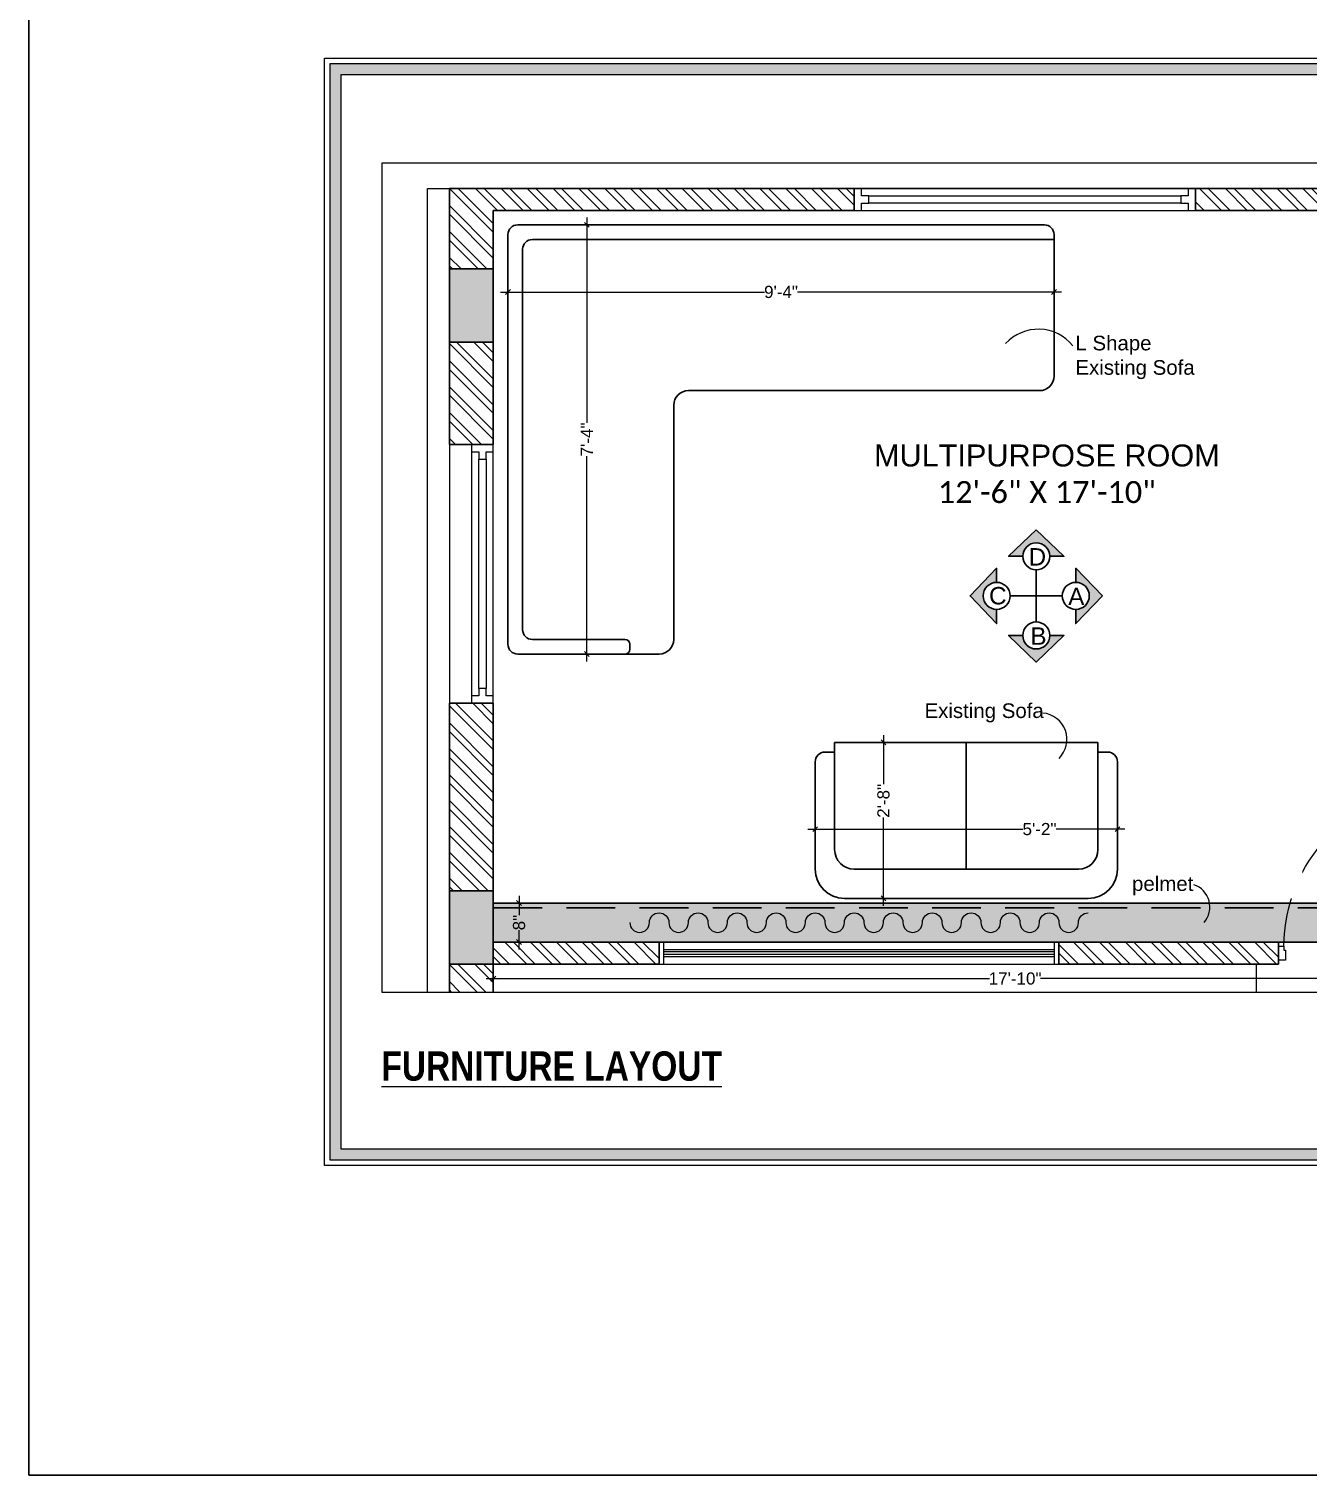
# Model space of a CAD drawing. Header units: millimetres. Extents: x 143362 to 145167, y -178521 to -176194.
# Drawn here: x 143362 to 143624.3, y -177339.5 to -177043 of the extents above; entities that cross this region are included whole.
import ezdxf

# ---------------------------------------------------------------- set-up
doc = ezdxf.new("R2010")
doc.units = ezdxf.units.MM
doc.header["$MEASUREMENT"] = 0
doc.header["$PDMODE"] = 2
doc.linetypes.add('DASHEDX2', pattern=[1.5, 1, -0.5])
doc.layers.get('Defpoints').update_dxf_attribs({"color": 220})
for name, color, linetype, lineweight in [('A TEXT1', 7, 'Continuous', 5), ('COLUMN', 1, 'Continuous', 30), ('DIM.', 250, 'Continuous', 13), ('FIRST FLOOR ( DW_RAIL )', 7, 'Continuous', 9), ('FURNITURE', 32, 'Continuous', 9), ('Labelling', 1, 'Continuous', 25), ('NAME PLATE', 7, 'Continuous', 25), ('SECOND FLOOR', 7, 'Continuous', 9), ('SECOND FLOOR  ( PLINE )', 251, 'Continuous', 30), ('SECOND FLOOR ( DW_RAIL )', 7, 'Continuous', 9), ('Text', 7, 'Continuous', 15), ('W-HATCH', 8, 'Continuous', 5), ('wall', 7, 'Continuous', 30)]:
    doc.layers.add(name, color=color, linetype=linetype, lineweight=lineweight)
for name, color, linetype in [('AR DOOR', 40, 'Continuous'), ('AR ELE-5', 134, 'Continuous'), ('AR HATCH-7', 7, 'Continuous')]:
    doc.layers.add(name, color=color, linetype=linetype)
doc.layers.add('XX~SLAB ( PLINE )', color=251, linetype='Continuous', plot=False)
doc.styles.add('Aerial', font='arial.ttf')
doc.styles.add('Arial', font='arial.ttf')
doc.styles.get("Standard").update_dxf_attribs({"font": 'arial.ttf', "height": 6})
doc.styles.add('style1', font='arial.ttf')
doc.styles.add('style4', font='ARIALN.TTF')
doc.dimstyles.new('Cn_BT_9 ( BOLD )', dxfattribs={"dimtxt": 2.5, "dimasz": 1, "dimexe": 1.5, "dimexo": 0, "dimgap": 0.09, "dimtad": 0, "dimdec": 0, "dimzin": 3, "dimdsep": 46, "dimlunit": 4, "dimtxsty": 'Aerial', "dimblk": 'OBLIQUE', "dimcen": 0.09, "dimdle": 1.5, "dimclrd": 1, "dimclre": 1, "dimclrt": 5, "dimadec": 0, "dimazin": 0, "dimtfac": 0.75, "dimtdec": 0, "dimtofl": 0, "dimtmove": 0, "dimatfit": 3, "dimldrblk": 'OBLIQUE', "dimfxl": 0, "dimtolj": 1, "dimtzin": 0, "dimlwd": 15, "dimlwe": 15, "dimarcsym": 0})
pattern_1 = [(315, (319933.5825, -33499.78), (2.65165043, 2.65165043), []), (315, (319933.5825, -33501.5477), (2.65165043, 2.65165043), [])]

# ---------------------------------------------------------------- blocks, each defined once
blk = doc.blocks.new('*U12')
for points in [[(-1160, 0), (-1120, 0), (-1120, 30), (-1110, 30), (-1110, 100), (-1160, 100)], [(0, 0), (0, -1120), (-30, -1120), (-30, 0)], [(40, 0), (0, 0), (0, 30), (-10, 30), (-10, 100), (40, 100)]]:
    blk.add_lwpolyline(points, close=True)
at = {"layer": 'AR ELE-5', "linetype": 'ByBlock', "ltscale": 15}
blk.add_arc((2, 1), 1122, 180.0347, 267.627, dxfattribs=at)
blk = doc.blocks.new('_Oblique')
at = {"layer": 'wall', "color": 0, "lineweight": -2}
blk.add_line((-0.5, -0.5), (0.5, 0.5), dxfattribs=at)
blk = doc.blocks.new('*D155')
at = {"layer": 'Defpoints', "color": 0, "ltscale": 10, "transparency": 16777216}
for p in [(143457.26, -177230.26, -0.13), (143671.26, -177230.26), (143671.26, -177237.74)]:
    blk.add_point(p, dxfattribs=at)
at = {"layer": 'FURNITURE', "color": 1, "lineweight": 15, "ltscale": 10, "transparency": 16777216}
for p, q in [((143457.26, -177230.26), (143457.26, -177239.24)), ((143671.26, -177230.26), (143671.26, -177239.24)), ((143455.76, -177237.74), (143559.02, -177237.74)), ((143672.76, -177237.74), (143569.5, -177237.74))]:
    blk.add_line(p, q, dxfattribs=at)
at = {"layer": 'FURNITURE', "color": 1, "lineweight": 15, "ltscale": 10, "transparency": 16777216, "rotation": 180}
blk.add_blockref('_Oblique', (143457.26, -177237.74), dxfattribs=at)
at = {"layer": 'FURNITURE', "color": 1, "lineweight": 15, "ltscale": 10, "transparency": 16777216}
blk.add_blockref('_Oblique', (143671.26, -177237.74), dxfattribs=at)
at = {"layer": 'FURNITURE', "color": 5, "lineweight": 30, "ltscale": 10, "transparency": 16777216, "insert": (143564.26, -177237.74), "char_height": 2.5, "attachment_point": 5, "style": 'Aerial'}
blk.add_mtext('\\A1;17\'-10"', dxfattribs=at)
blk = doc.blocks.new('LAYOUT FILE')
at = {"layer": 'NAME PLATE', "true_color": 0xd39e00}
h = blk.add_hatch(color=42, dxfattribs=at)
h.paths.add_polyline_path([(3346889.83, -513806.18), (3346889.83, -514260.7), (3347535.56, -514260.7), (3347535.56, -513806.18)])
h.paths.add_polyline_path([(3346894.36, -513810.71), (3347531.03, -513810.71), (3347531.03, -514256.17), (3346894.36, -514256.17)], flags=16)
at = {"layer": 'NAME PLATE', "color": 42, "true_color": 0xd39e00}
for points in [[(3346887.56, -513803.91), (3347537.83, -513803.91), (3347537.83, -514262.96), (3346887.56, -514262.96)], [(3346889.83, -513806.18), (3347535.56, -513806.18), (3347535.56, -514260.7), (3346889.83, -514260.7)], [(3346894.36, -513810.71), (3347531.03, -513810.71), (3347531.03, -514256.17), (3346894.36, -514256.17)]]:
    blk.add_lwpolyline(points, close=True, dxfattribs=at)
blk = doc.blocks.new('*D168')
at = {"layer": 'Defpoints', "color": 0, "ltscale": 10, "transparency": 16777216}
for p in [(143476.43, -177083.21), (143478.47, -177083.21, -0.13), (143478.47, -177171.21, -0.13)]:
    blk.add_point(p, dxfattribs=at)
at = {"layer": 'FURNITURE', "color": 1, "lineweight": 15, "ltscale": 10, "transparency": 16777216}
for p, q in [((143478.47, -177083.21), (143474.93, -177083.21)), ((143476.43, -177081.71), (143476.43, -177123.81)), ((143476.43, -177172.71), (143476.43, -177130.62)), ((143478.47, -177171.21), (143474.93, -177171.21))]:
    blk.add_line(p, q, dxfattribs=at)
for p, rotation in [((143476.43, -177083.21), 90), ((143476.43, -177171.21), 270)]:
    blk.add_blockref('_Oblique', p, dxfattribs=dict(at, rotation=rotation))
at = {"layer": 'FURNITURE', "color": 5, "lineweight": 30, "ltscale": 10, "transparency": 16777216, "insert": (143476.43, -177127.21), "char_height": 2.5, "attachment_point": 5, "rotation": 90, "style": 'Aerial'}
blk.add_mtext('\\A1;7\'-4"', dxfattribs=at)
blk = doc.blocks.new('*D169')
at = {"layer": 'Defpoints', "color": 0, "ltscale": 10, "transparency": 16777216}
for p in [(143572.26, -177096.98), (143460.26, -177102.23, -0.13), (143572.26, -177102.23, -0.13)]:
    blk.add_point(p, dxfattribs=at)
at = {"layer": 'FURNITURE', "color": 1, "lineweight": 15, "ltscale": 10, "transparency": 16777216}
for p, q in [((143460.26, -177102.23), (143460.26, -177095.48)), ((143572.26, -177102.23), (143572.26, -177095.48)), ((143458.76, -177096.98), (143512.85, -177096.98)), ((143573.76, -177096.98), (143519.67, -177096.98))]:
    blk.add_line(p, q, dxfattribs=at)
at = {"layer": 'FURNITURE', "color": 1, "lineweight": 15, "ltscale": 10, "transparency": 16777216, "rotation": 180}
blk.add_blockref('_Oblique', (143460.26, -177096.98), dxfattribs=at)
at = {"layer": 'FURNITURE', "color": 1, "lineweight": 15, "ltscale": 10, "transparency": 16777216}
blk.add_blockref('_Oblique', (143572.26, -177096.98), dxfattribs=at)
at = {"layer": 'FURNITURE', "color": 5, "lineweight": 30, "ltscale": 10, "transparency": 16777216, "insert": (143516.26, -177096.98), "char_height": 2.5, "attachment_point": 5, "style": 'Aerial'}
blk.add_mtext('\\A1;9\'-4"', dxfattribs=at)
blk = doc.blocks.new('*D170')
at = {"layer": 'Defpoints', "color": 0, "ltscale": 10, "transparency": 16777216}
for p in [(143523.26, -177205.31, -0.13), (143585.26, -177205.31, -0.13), (143585.26, -177207.1)]:
    blk.add_point(p, dxfattribs=at)
at = {"layer": 'FURNITURE', "color": 1, "lineweight": 15, "ltscale": 10, "transparency": 16777216}
for p, q in [((143523.26, -177205.31), (143523.26, -177208.6)), ((143585.26, -177205.31), (143585.26, -177208.6)), ((143521.76, -177207.1), (143565.85, -177207.1)), ((143586.76, -177207.1), (143572.67, -177207.1))]:
    blk.add_line(p, q, dxfattribs=at)
at = {"layer": 'FURNITURE', "color": 1, "lineweight": 15, "ltscale": 10, "transparency": 16777216, "rotation": 180}
blk.add_blockref('_Oblique', (143523.26, -177207.1), dxfattribs=at)
at = {"layer": 'FURNITURE', "color": 1, "lineweight": 15, "ltscale": 10, "transparency": 16777216}
blk.add_blockref('_Oblique', (143585.26, -177207.1), dxfattribs=at)
at = {"layer": 'FURNITURE', "color": 5, "lineweight": 30, "ltscale": 10, "transparency": 16777216, "insert": (143569.26, -177207.1), "char_height": 2.5, "attachment_point": 5, "style": 'Aerial'}
blk.add_mtext('\\A1;5\'-2"', dxfattribs=at)
blk = doc.blocks.new('*D171')
at = {"layer": 'Defpoints', "color": 0, "ltscale": 10, "transparency": 16777216}
for p in [(143540.9, -177189.31, -0.13), (143537.27, -177221.31), (143540.9, -177221.31, -0.13)]:
    blk.add_point(p, dxfattribs=at)
at = {"layer": 'FURNITURE', "color": 1, "lineweight": 15, "ltscale": 10, "transparency": 16777216}
for p, q in [((143537.27, -177187.81), (143537.27, -177197.88)), ((143540.9, -177189.31), (143535.77, -177189.31)), ((143537.27, -177222.81), (143537.27, -177204.74)), ((143540.9, -177221.31), (143535.77, -177221.31))]:
    blk.add_line(p, q, dxfattribs=at)
for p, rotation in [((143537.27, -177189.31), 90), ((143537.27, -177221.31), 270)]:
    blk.add_blockref('_Oblique', p, dxfattribs=dict(at, rotation=rotation))
at = {"layer": 'FURNITURE', "color": 5, "lineweight": 30, "ltscale": 10, "transparency": 16777216, "insert": (143537.27, -177201.31), "char_height": 2.5, "attachment_point": 5, "rotation": 90, "style": 'Aerial'}
blk.add_mtext('\\A1;2\'-8"', dxfattribs=at)
blk = doc.blocks.new('*D217')
at = {"layer": 'Defpoints', "color": 0, "ltscale": 10, "transparency": 16777216}
for p in [(143462.54, -177222.26), (143471.94, -177222.26), (143471.94, -177230.26)]:
    blk.add_point(p, dxfattribs=at)
at = {"layer": 'FURNITURE', "color": 1, "lineweight": 15, "ltscale": 10, "transparency": 16777216}
for p, q in [((143462.54, -177220.76), (143462.54, -177224.73)), ((143471.94, -177222.26), (143461.04, -177222.26)), ((143462.54, -177231.76), (143462.54, -177227.79)), ((143471.94, -177230.26), (143461.04, -177230.26))]:
    blk.add_line(p, q, dxfattribs=at)
for p, rotation in [((143462.54, -177222.26), 90), ((143462.54, -177230.26), 270)]:
    blk.add_blockref('_Oblique', p, dxfattribs=dict(at, rotation=rotation))
at = {"layer": 'FURNITURE', "color": 5, "ltscale": 10, "transparency": 16777216, "insert": (143462.54, -177226.26), "char_height": 2.5, "attachment_point": 5, "rotation": 90, "style": 'Aerial'}
blk.add_mtext('\\A1;8"', dxfattribs=at)

msp = doc.modelspace()

# ---------------------------------------------------------------- hatches: boundary and pattern name
at = {"layer": 'AR HATCH-7', "lineweight": 25, "true_color": 0xe7e8e9}
h = msp.add_hatch(color=254, dxfattribs=at)
h.dxf.hatch_style = 1
h.paths.add_polyline_path([(143457.26, -177222.28), (143457.26, -177230.26), (143671.26, -177230.26), (143671.26, -177222.28)])
at = {"layer": 'COLUMN', "ltscale": 100}
h = msp.add_hatch(color=256, dxfattribs=at)
h.paths.add_polyline_path([(143448.26, -177107.26), (143457.26, -177107.26), (143457.26, -177092.26), (143448.26, -177092.26)])
h.paths.add_polyline_path([(143448.26, -177234.76), (143457.26, -177234.76), (143457.26, -177219.76), (143448.26, -177219.76)])
at = {"layer": 'Text', "true_color": 0x939598}
h = msp.add_hatch(color=252, dxfattribs=at)
h.dxf.hatch_style = 1
h.paths.add_polyline_path([(143582.16, -177159.28), (143576.71, -177153.62), (143576.71, -177156.52, -1), (143576.71, -177162.05), (143576.71, -177164.95)])
h.paths.add_polyline_path([(143574.26, -177167.4), (143571.36, -177167.4, -0.414214), (143568.6, -177170.17, -0.414214), (143565.83, -177167.4), (143562.93, -177167.4), (143568.6, -177172.84)])
h.paths.add_polyline_path([(143560.48, -177164.95), (143560.48, -177162.05, -1), (143560.48, -177156.52), (143560.48, -177153.62), (143555.04, -177159.28)])
h.paths.add_polyline_path([(143568.6, -177148.4, -0.414214), (143571.36, -177151.17), (143574.26, -177151.17), (143568.6, -177145.73), (143562.93, -177151.17), (143565.83, -177151.17, -0.414214)])
at = {"layer": 'W-HATCH', "ltscale": 10}
h = msp.add_hatch(dxfattribs=at)
h.set_pattern_fill('ANSI32', color=256, scale=10, angle=-90, style=0)
h.set_pattern_definition(pattern_1)
h.paths.add_polyline_path([(143448.26, -177092.26), (143457.26, -177092.26), (143457.26, -177080.26), (143531.26, -177080.26), (143531.26, -177075.76), (143448.26, -177075.76)])
h.paths.add_polyline_path([(143448.26, -177128.26), (143457.26, -177128.26), (143457.26, -177107.26), (143448.26, -177107.26)])
h.paths.add_polyline_path([(143448.26, -177219.76), (143457.26, -177219.76), (143457.26, -177181.26), (143452.76, -177181.26), (143448.26, -177181.26)])
h.paths.add_polyline_path([(143457.26, -177240.51), (143457.26, -177234.76), (143448.26, -177234.76), (143448.26, -177240.51)])
h.paths.add_polyline_path([(143491.26, -177234.76), (143491.26, -177230.26), (143457.26, -177230.26), (143457.26, -177234.76)])
h.paths.add_polyline_path([(143573.26, -177230.26), (143573.26, -177234.76), (143618.26, -177234.76), (143618.26, -177230.26)])
h = msp.add_hatch(dxfattribs=at)
h.set_pattern_fill('ANSI32', color=256, scale=10, angle=-90, style=0)
h.set_pattern_definition(pattern_1)
h.paths.add_polyline_path([(143675.76, -177234.76), (143685.53, -177234.76), (143685.53, -177230.26), (143675.76, -177230.26), (143675.76, -177126.85), (143675.76, -177080.26), (143685.53, -177080.26), (143685.53, -177075.76), (143601.26, -177075.76), (143601.26, -177080.26), (143671.26, -177080.26), (143671.26, -177230.26), (143652.76, -177230.26), (143652.76, -177234.76), (143671.26, -177234.76)])

# ---------------------------------------------------------------- linework, layer by layer
at = {"layer": 'COLUMN'}
for p, q in [((143448.26, -177092.26, -0.13), (143457.26, -177092.26, -0.13)), ((143448.26, -177107.26, -0.13), (143448.26, -177092.26, -0.13)), ((143457.26, -177092.26, -0.13), (143457.26, -177107.26, -0.13)), ((143457.26, -177107.26, -0.13), (143448.26, -177107.26, -0.13)), ((143448.26, -177219.76, -0.13), (143457.26, -177219.76, -0.13)), ((143448.26, -177234.76, -0.13), (143448.26, -177219.76, -0.13)), ((143457.26, -177219.76, -0.13), (143457.26, -177234.76, -0.13)), ((143457.26, -177234.76, -0.13), (143448.26, -177234.76, -0.13))]:
    msp.add_line(p, q, dxfattribs=at)
at = {"layer": 'FIRST FLOOR ( DW_RAIL )'}
for p, q in [((143492.26, -177234.76, -0.13), (143492.26, -177230.26, -0.13)), ((143492.26, -177231.76, -0.13), (143572.26, -177231.76, -0.13)), ((143492.26, -177232.26, -0.13), (143492.26, -177231.76, -0.13)), ((143572.26, -177232.26, -0.13), (143492.26, -177232.26, -0.13)), ((143492.26, -177232.76, -0.13), (143572.26, -177232.76, -0.13)), ((143492.26, -177233.26, -0.13), (143492.26, -177232.76, -0.13)), ((143572.26, -177230.26, -0.13), (143572.26, -177234.76, -0.13)), ((143572.26, -177230.26, -0.13), (143573.26, -177230.26, -0.13)), ((143572.26, -177231.76, -0.13), (143572.26, -177232.26, -0.13)), ((143572.26, -177232.76, -0.13), (143572.26, -177233.26, -0.13)), ((143572.26, -177233.26, -0.13), (143492.26, -177233.26, -0.13))]:
    msp.add_line(p, q, dxfattribs=at)
at = {"layer": 'FURNITURE', "lineweight": 30}
for p, q in [((143462.26, -177083.21, -0.13), (143570.26, -177083.21, -0.13)), ((143460.26, -177169.21, -0.13), (143460.26, -177085.21, -0.13)), ((143465.26, -177086.21, -0.13), (143572.26, -177086.21, -0.13)), ((143572.26, -177085.21, -0.13), (143572.26, -177114.2, -0.13)), ((143463.26, -177166.21, -0.13), (143463.26, -177088.21, -0.13)), ((143569.26, -177117.2, -0.13), (143497.26, -177117.2, -0.13)), ((143494.26, -177120.2, -0.13), (143494.26, -177168.21, -0.13)), ((143484.26, -177168.21, -0.13), (143465.26, -177168.21, -0.13)), ((143485.26, -177169.21, -0.13), (143485.26, -177170.21, -0.13)), ((143491.26, -177171.21, -0.13), (143462.26, -177171.21, -0.13)), ((143525.26, -177191.31, -0.13), (143527.26, -177191.31, -0.13)), ((143527.26, -177211.31, -0.13), (143527.26, -177189.31, -0.13)), ((143527.26, -177189.31, -0.13), (143581.26, -177189.31, -0.13)), ((143554.26, -177189.31, -0.13), (143554.26, -177215.31, -0.13)), ((143581.26, -177189.31, -0.13), (143581.26, -177211.31, -0.13)), ((143581.26, -177189.31, -0.13), (143581.26, -177191.31, -0.13)), ((143581.26, -177191.31, -0.13), (143583.26, -177191.31, -0.13)), ((143523.26, -177215.31, -0.13), (143523.26, -177193.31, -0.13)), ((143585.26, -177193.31, -0.13), (143585.26, -177215.31, -0.13)), ((143577.26, -177215.31, -0.13), (143531.26, -177215.31, -0.13)), ((143579.26, -177221.31, -0.13), (143529.26, -177221.31, -0.13))]:
    msp.add_line(p, q, dxfattribs=at)
at = {"layer": 'FURNITURE', "color": 3, "linetype": 'DASHEDX2', "lineweight": 30, "ltscale": 10}
msp.add_line((143457.26, -177223.26, -0.13), (143671.26, -177223.26, -0.13), dxfattribs=at)
at = {"layer": 'FURNITURE', "lineweight": 25, "elevation": -0.13}
msp.add_lwpolyline([(143485.26, -177226.26, 1), (143489.26, -177226.26, -1), (143493.26, -177226.26, 1), (143497.26, -177226.26, -1), (143501.26, -177226.26, 1), (143505.26, -177226.26, -1), (143509.26, -177226.26, 1), (143513.26, -177226.26, -1), (143517.26, -177226.26, 1), (143521.26, -177226.26, -1), (143525.26, -177226.26, 1), (143529.26, -177226.26, -1), (143533.26, -177226.26, 1), (143537.26, -177226.26, -1), (143541.26, -177226.26, 1), (143545.26, -177226.26, -1), (143549.26, -177226.26, 1), (143553.26, -177226.26, -1), (143557.26, -177226.26, 1), (143561.26, -177226.26, -1), (143565.26, -177226.26, 1), (143569.26, -177226.26, -1), (143573.26, -177226.26, 1), (143577.26, -177226.26, -0.414214), (143579.26, -177224.26, -0.414214)], format="xyb", dxfattribs=at)
at = {"layer": 'FURNITURE', "lineweight": 30}
for centre, radius, start, end in [((143462.26, -177085.21, -0.13), 2, 90, 180), ((143570.26, -177085.21, -0.13), 2, 0, 90), ((143465.26, -177088.21, -0.13), 2, 90, 180), ((143569.26, -177114.2, -0.13), 3, 270, 0), ((143497.26, -177120.2, -0.13), 3, 90, 180), ((143465.26, -177166.21, -0.13), 2, 180, 270), ((143462.26, -177169.21, -0.13), 2, 180, 270), ((143484.26, -177169.21, -0.13), 1, 0, 90), ((143484.26, -177170.21, -0.13), 1, 270, 0), ((143491.26, -177168.21, -0.13), 3, 270, 0), ((143525.26, -177193.31, -0.13), 2, 90, 180), ((143583.26, -177193.31, -0.13), 2, 0, 90), ((143531.26, -177211.31, -0.13), 4, 180, 270), ((143577.26, -177211.31, -0.13), 4, 270, 0), ((143529.26, -177215.31, -0.13), 6, 180, 270), ((143579.26, -177215.31, -0.13), 6, 270, 0)]:
    msp.add_arc(centre, radius, start, end, dxfattribs=at)
at = {"layer": 'Labelling', "lineweight": 0, "ltscale": 10}
for p, q in [((143685.53, -177070.59), (143434.39, -177070.59)), ((143434.39, -177070.59), (143434.39, -177240.51)), ((143434.39, -177240.51), (143685.53, -177240.51))]:
    msp.add_line(p, q, dxfattribs=at)
at = {"layer": 'Labelling', "color": 1}
for centre, radius, start, end in [((143569.02, -177113.7, -0.75), 9.09, 38.9632, 137.4353), ((143569.45, -177188.72, -0.75), 5.44, 314.6516, 85.0185)]:
    msp.add_arc(centre, radius, start, end, dxfattribs=at)
at = {"layer": 'SECOND FLOOR'}
for p, q in [((143448.26, -177075.76, -0.13), (143685.53, -177075.76, -0.13)), ((143448.26, -177075.76, -0.13), (143448.26, -177240.51, -0.13)), ((143531.26, -177075.76, -0.13), (143531.26, -177080.26, -0.13)), ((143532.76, -177075.76, -0.13), (143531.26, -177075.76, -0.13)), ((143531.26, -177075.76, -0.13), (143531.26, -177080.26, -0.13)), ((143601.26, -177075.76, -0.13), (143531.26, -177075.76, -0.13)), ((143531.26, -177075.76, -0.13), (143531.26, -177080.26, -0.13)), ((143532.76, -177077.26, -0.13), (143532.76, -177075.76, -0.13)), ((143601.26, -177075.76, -0.13), (143599.76, -177075.76, -0.13)), ((143599.76, -177075.76, -0.13), (143599.76, -177077.26, -0.13)), ((143601.26, -177075.76, -0.13), (143601.26, -177080.26, -0.13)), ((143601.26, -177080.26, -0.13), (143601.26, -177075.76, -0.13)), ((143601.26, -177080.26, -0.13), (143601.26, -177075.76, -0.13)), ((143534.26, -177077.26, -0.13), (143532.76, -177077.26, -0.13)), ((143534.26, -177078.76, -0.13), (143534.26, -177077.26, -0.13)), ((143534.26, -177078.76, -0.13), (143534.26, -177077.26, -0.13)), ((143534.26, -177077.26, -0.13), (143598.26, -177077.26, -0.13)), ((143599.76, -177077.26, -0.13), (143598.26, -177077.26, -0.13)), ((143598.26, -177077.26, -0.13), (143598.26, -177078.76, -0.13)), ((143598.26, -177077.26, -0.13), (143598.26, -177078.76, -0.13)), ((143457.26, -177230.26, -0.13), (143457.26, -177080.26, -0.13)), ((143457.26, -177080.26, -0.13), (143671.26, -177080.26, -0.13)), ((143531.26, -177080.26, -0.13), (143532.76, -177080.26, -0.13)), ((143531.26, -177080.26, -0.13), (143601.26, -177080.26, -0.13)), ((143532.76, -177080.26, -0.13), (143532.76, -177078.76, -0.13)), ((143532.76, -177078.76, -0.13), (143534.26, -177078.76, -0.13)), ((143598.26, -177078.76, -0.13), (143534.26, -177078.76, -0.13)), ((143598.26, -177078.76, -0.13), (143599.76, -177078.76, -0.13)), ((143599.76, -177078.76, -0.13), (143599.76, -177080.26, -0.13)), ((143599.76, -177080.26, -0.13), (143601.26, -177080.26, -0.13)), ((143457.26, -177128.26, -0.13), (143448.26, -177128.26, -0.13)), ((143457.26, -177181.26, -0.13), (143448.26, -177181.26, -0.13)), ((143457.26, -177230.26, -0.13), (143491.26, -177230.26, -0.13)), ((143491.26, -177234.76, -0.13), (143491.26, -177230.26, -0.13)), ((143573.26, -177230.26, -0.13), (143618.26, -177230.26, -0.13)), ((143573.26, -177234.76, -0.13), (143573.26, -177230.26, -0.13)), ((143618.26, -177234.76, -0.13), (143618.26, -177230.26, -0.13)), ((143457.26, -177234.76, -0.13), (143618.26, -177234.76, -0.13)), ((143457.26, -177240.51, -0.13), (143457.26, -177234.76, -0.13)), ((143613.76, -177240.51, -0.13), (143613.76, -177234.76, -0.13))]:
    msp.add_line(p, q, dxfattribs=at)
at = {"layer": 'SECOND FLOOR  ( PLINE )'}
for p, q in [((143531.26, -177075.76, -0.13), (143448.26, -177075.76, -0.13)), ((143448.26, -177075.76, -0.13), (143448.26, -177128.26, -0.13)), ((143531.26, -177080.26, -0.13), (143531.26, -177075.76, -0.13)), ((143601.26, -177080.26, -0.13), (143601.26, -177075.76, -0.13)), ((143601.26, -177075.76, -0.13), (143685.53, -177075.76, -0.13)), ((143457.26, -177080.26, -0.13), (143531.26, -177080.26, -0.13)), ((143457.26, -177128.26, -0.13), (143457.26, -177080.26, -0.13)), ((143671.26, -177080.26, -0.13), (143601.26, -177080.26, -0.13)), ((143448.26, -177128.26, -0.13), (143457.26, -177128.26, -0.13)), ((143452.76, -177181.26, -0.13), (143448.26, -177181.26, -0.13)), ((143448.26, -177181.26, -0.13), (143448.26, -177240.51, -0.13)), ((143457.26, -177181.26, -0.13), (143452.76, -177181.26, -0.13)), ((143457.26, -177230.26, -0.13), (143457.26, -177181.26, -0.13)), ((143491.26, -177230.26, -0.13), (143457.26, -177230.26, -0.13)), ((143491.26, -177234.76, -0.13), (143491.26, -177230.26, -0.13)), ((143618.26, -177230.26, -0.13), (143573.26, -177230.26, -0.13)), ((143573.26, -177230.26, -0.13), (143573.26, -177234.76, -0.13)), ((143618.26, -177234.76, -0.13), (143618.26, -177230.26, -0.13)), ((143457.26, -177240.51, -0.13), (143457.26, -177234.76, -0.13)), ((143457.26, -177234.76, -0.13), (143491.26, -177234.76, -0.13)), ((143573.26, -177234.76, -0.13), (143618.26, -177234.76, -0.13))]:
    msp.add_line(p, q, dxfattribs=at)
at = {"layer": 'SECOND FLOOR ( DW_RAIL )'}
for p, q in [((143457.26, -177128.26, -0.13), (143452.76, -177128.26, -0.13)), ((143452.76, -177128.26, -0.13), (143452.76, -177129.76, -0.13)), ((143457.26, -177128.26, -0.13), (143452.76, -177128.26, -0.13)), ((143452.76, -177128.26, -0.13), (143452.76, -177181.26, -0.13)), ((143457.26, -177129.76, -0.13), (143457.26, -177128.26, -0.13)), ((143457.26, -177181.26, -0.13), (143457.26, -177128.26, -0.13)), ((143452.76, -177129.76, -0.13), (143454.26, -177129.76, -0.13)), ((143454.26, -177129.76, -0.13), (143454.26, -177131.26, -0.13)), ((143454.26, -177178.26, -0.13), (143454.26, -177131.26, -0.13)), ((143454.26, -177131.26, -0.13), (143455.76, -177131.26, -0.13)), ((143454.26, -177131.26, -0.13), (143455.76, -177131.26, -0.13)), ((143455.76, -177131.26, -0.13), (143455.76, -177129.76, -0.13)), ((143455.76, -177129.76, -0.13), (143457.26, -177129.76, -0.13)), ((143455.76, -177131.26, -0.13), (143455.76, -177178.26, -0.13)), ((143455.76, -177178.26, -0.13), (143454.26, -177178.26, -0.13)), ((143455.76, -177178.26, -0.13), (143454.26, -177178.26, -0.13)), ((143454.26, -177178.26, -0.13), (143454.26, -177179.76, -0.13)), ((143455.76, -177179.76, -0.13), (143455.76, -177178.26, -0.13)), ((143454.26, -177179.76, -0.13), (143452.76, -177179.76, -0.13)), ((143452.76, -177179.76, -0.13), (143452.76, -177181.26, -0.13)), ((143452.76, -177181.26, -0.13), (143457.26, -177181.26, -0.13)), ((143452.76, -177181.26, -0.13), (143457.26, -177181.26, -0.13)), ((143457.26, -177179.76, -0.13), (143455.76, -177179.76, -0.13)), ((143457.26, -177181.26, -0.13), (143457.26, -177179.76, -0.13))]:
    msp.add_line(p, q, dxfattribs=at)
at = {"layer": 'Text', "color": 18, "lineweight": 30, "true_color": 0x000000}
msp.add_line((143568.6, -177153.93, -0.13), (143568.6, -177164.64, -0.13), dxfattribs=at)
at = {"layer": 'Text', "color": 18, "lineweight": 30, "true_color": 0x000000, "elevation": -0.13}
for points in [[(143568.6, -177145.73), (143562.94, -177151.17), (143565.83, -177151.17)], [(143568.6, -177145.73), (143574.26, -177151.17), (143571.36, -177151.17)], [(143560.48, -177162.05), (143560.48, -177164.95), (143555.04, -177159.28), (143560.48, -177153.62), (143560.48, -177156.52)], [(143576.71, -177162.05), (143576.71, -177164.95), (143582.16, -177159.28), (143576.71, -177153.62), (143576.71, -177156.52)], [(143563.25, -177159.28), (143573.95, -177159.28)], [(143571.36, -177167.4), (143574.26, -177167.4), (143568.6, -177172.84), (143562.94, -177167.4), (143565.83, -177167.4)], [(143568.6, -177172.84), (143562.94, -177167.4), (143565.83, -177167.4)], [(143568.6, -177172.84), (143574.26, -177167.4), (143571.36, -177167.4)]]:
    msp.add_lwpolyline(points, dxfattribs=at)
at = {"layer": 'Text', "color": 18, "lineweight": 30, "true_color": 0x000000}
for centre in [(143568.6, -177151.17, -0.13), (143560.48, -177159.28, -0.13), (143576.71, -177159.28, -0.13), (143568.6, -177167.4, -0.13)]:
    msp.add_circle(centre, 2.77, dxfattribs=at)
at = {"layer": 'XX~SLAB ( PLINE )'}
for p, q in [((143443.76, -177240.51, -0.13), (143443.76, -177075.76, -0.13)), ((143443.76, -177075.76, -0.13), (143685.53, -177075.76, -0.13))]:
    msp.add_line(p, q, dxfattribs=at)

# ---------------------------------------------------------------- block references
at = {"layer": 'AR DOOR', "linetype": 'ByBlock', "lineweight": -2, "extrusion": (0, 0, -1), "xscale": 0.02875022735581445, "yscale": 0.02875022735581445, "zscale": -0.02875022735581445, "rotation": 180}
msp.add_blockref('*U12', (-143651.61, -177231.07, 0.13), dxfattribs=at)

# ---------------------------------------------------------------- texts
at = {"layer": 'A TEXT1', "ltscale": 0.1, "insert": (143570.78, -177134.27), "char_height": 4.5, "attachment_point": 5, "style": 'style1'}
msp.add_mtext('\\A1;{\\fArial Baltic|b0|i0|c186|p34;MULTIPURPOSE ROOM \\P\\fCalibri|b0|i0|c0|p34;12\'-6\\H1x;" X 17\'-10"}', dxfattribs=at)
at = {"layer": 'DIM.', "color": 1, "insert": (143434.3, -177252.67), "char_height": 6, "attachment_point": 1}
msp.add_mtext_dynamic_manual_height_columns('{\\fArial Narrow|b1|i0|c0|p34;\\LFURNITURE LAYOUT}', width=95.4506, gutter_width=1, heights=[0], dxfattribs=at)
at = {"layer": 'Labelling', "color": 1, "char_height": 3, "width": 34.188, "attachment_point": 5, "style": 'style4'}
for s, insert in [('\\A1;\\pxql;{\\fArial|b0|i0|c0|p34;L Shape \\PExisting Sofa}', (143593.73, -177110.4, -0.75)), ('\\A1;\\pxql;{\\fArial|b0|i0|c0|p34;Existing Sofa}', (143562.78, -177183.27, -0.75))]:
    msp.add_mtext(s, dxfattribs=dict(at, insert=insert))
at = {"layer": 'Text', "char_height": 3.567, "attachment_point": 1, "style": 'Arial'}
for s, insert in [('D ', (143567.03, -177149.49, -0.13)), ('C ', (143558.92, -177157.46, -0.13)), ('A ', (143575.15, -177157.61, -0.13)), ('B ', (143567.39, -177165.73, -0.13))]:
    msp.add_mtext_dynamic_manual_height_columns(s, width=7.8597, gutter_width=11.15, heights=[0], dxfattribs=dict(at, insert=insert))

# ---------------------------------------------------------------- dimensions: what is measured, and where the dimension line sits
at = {"layer": 'FURNITURE', "lineweight": 30, "ltscale": 10}
dim = msp.add_linear_dim(base=(143476.43, -177083.21), p1=(143478.47, -177171.21, -0.13), p2=(143478.47, -177083.21, -0.13), angle=90, dimstyle='Cn_BT_9 ( BOLD )', dxfattribs=at)
dim.commit()
dim.dimension.update_dxf_attribs({"geometry": '*D168', "text_midpoint": (143476.43, -177127.21)})
dim = msp.add_linear_dim(base=(143572.26, -177096.98), p1=(143460.26, -177102.23, -0.13), p2=(143572.26, -177102.23, -0.13), dimstyle='Cn_BT_9 ( BOLD )', dxfattribs=at)
dim.commit()
dim.dimension.update_dxf_attribs({"geometry": '*D169', "text_midpoint": (143516.26, -177096.98)})
dim = msp.add_linear_dim(base=(143537.27, -177221.31), p1=(143540.9, -177189.31, -0.13), p2=(143540.9, -177221.31, -0.13), angle=90, dimstyle='Cn_BT_9 ( BOLD )', dxfattribs=at)
dim.commit()
dim.dimension.update_dxf_attribs({"geometry": '*D171', "text_midpoint": (143537.27, -177201.31), "dimtype": 160})
dim = msp.add_linear_dim(base=(143585.26, -177207.1), p1=(143523.26, -177205.31, -0.13), p2=(143585.26, -177205.31, -0.13), dimstyle='Cn_BT_9 ( BOLD )', dxfattribs=at)
dim.commit()
dim.dimension.update_dxf_attribs({"geometry": '*D170', "text_midpoint": (143569.26, -177207.1), "dimtype": 160})
at = {"layer": 'FURNITURE', "ltscale": 10}
dim = msp.add_linear_dim(base=(143462.54, -177222.26), p1=(143471.94, -177230.26), p2=(143471.94, -177222.26), angle=90, dimstyle='Cn_BT_9 ( BOLD )', dxfattribs=at)
dim.commit()
dim.dimension.update_dxf_attribs({"geometry": '*D217', "text_midpoint": (143462.54, -177226.26)})
at = {"layer": 'FURNITURE', "lineweight": 30, "ltscale": 10}
dim = msp.add_linear_dim(base=(143671.26, -177237.74), p1=(143457.26, -177230.26, -0.13), p2=(143671.26, -177230.26), dimstyle='Cn_BT_9 ( BOLD )', override={"dimtmove": 1}, dxfattribs=at)
dim.commit()
dim.dimension.update_dxf_attribs({"geometry": '*D155', "text_midpoint": (143564.26, -177237.74)})

# ---------------------------------------------------------------- next in the draw order: texts
at = {"layer": 'Labelling', "color": 1, "insert": (143604.97, -177218.73, 1.12), "char_height": 3, "width": 33.4543, "attachment_point": 5, "style": 'style4', "bg_fill": 2}
msp.add_mtext('\\A1;\\pxql;{\\fArial|b0|i0|c0|p34;pelmet}', dxfattribs=at)

# ---------------------------------------------------------------- next in the draw order: linework, layer by layer
at = {"layer": 'FURNITURE', "color": 3, "lineweight": 30, "ltscale": 10}
msp.add_lwpolyline([(143362.02, -176194.06), (144504.68, -176194.06), (144504.68, -177339.53), (143362.02, -177339.53)], close=True, dxfattribs=at)
at = {"layer": 'FURNITURE', "lineweight": 30, "ltscale": 10}
msp.add_lwpolyline([(143671.26, -177230.26), (143671.26, -177222.26), (143457.26, -177222.26), (143457.26, -177230.26)], close=True, dxfattribs=at)
at = {"layer": 'Labelling', "color": 1}
msp.add_arc((143599.38, -177223.07), 4.83, 318.7999, 71.5737, dxfattribs=at)

# ---------------------------------------------------------------- next in the draw order: block references
at = {"layer": 'NAME PLATE', "lineweight": 0, "xscale": 0.4946081288286223, "yscale": 0.4946081288286223, "zscale": 0.4946081288286223}
msp.add_blockref('LAYOUT FILE', (-1511975.13, 77082.55, 0.13), dxfattribs=at)

doc.saveas('drawing.dxf')
